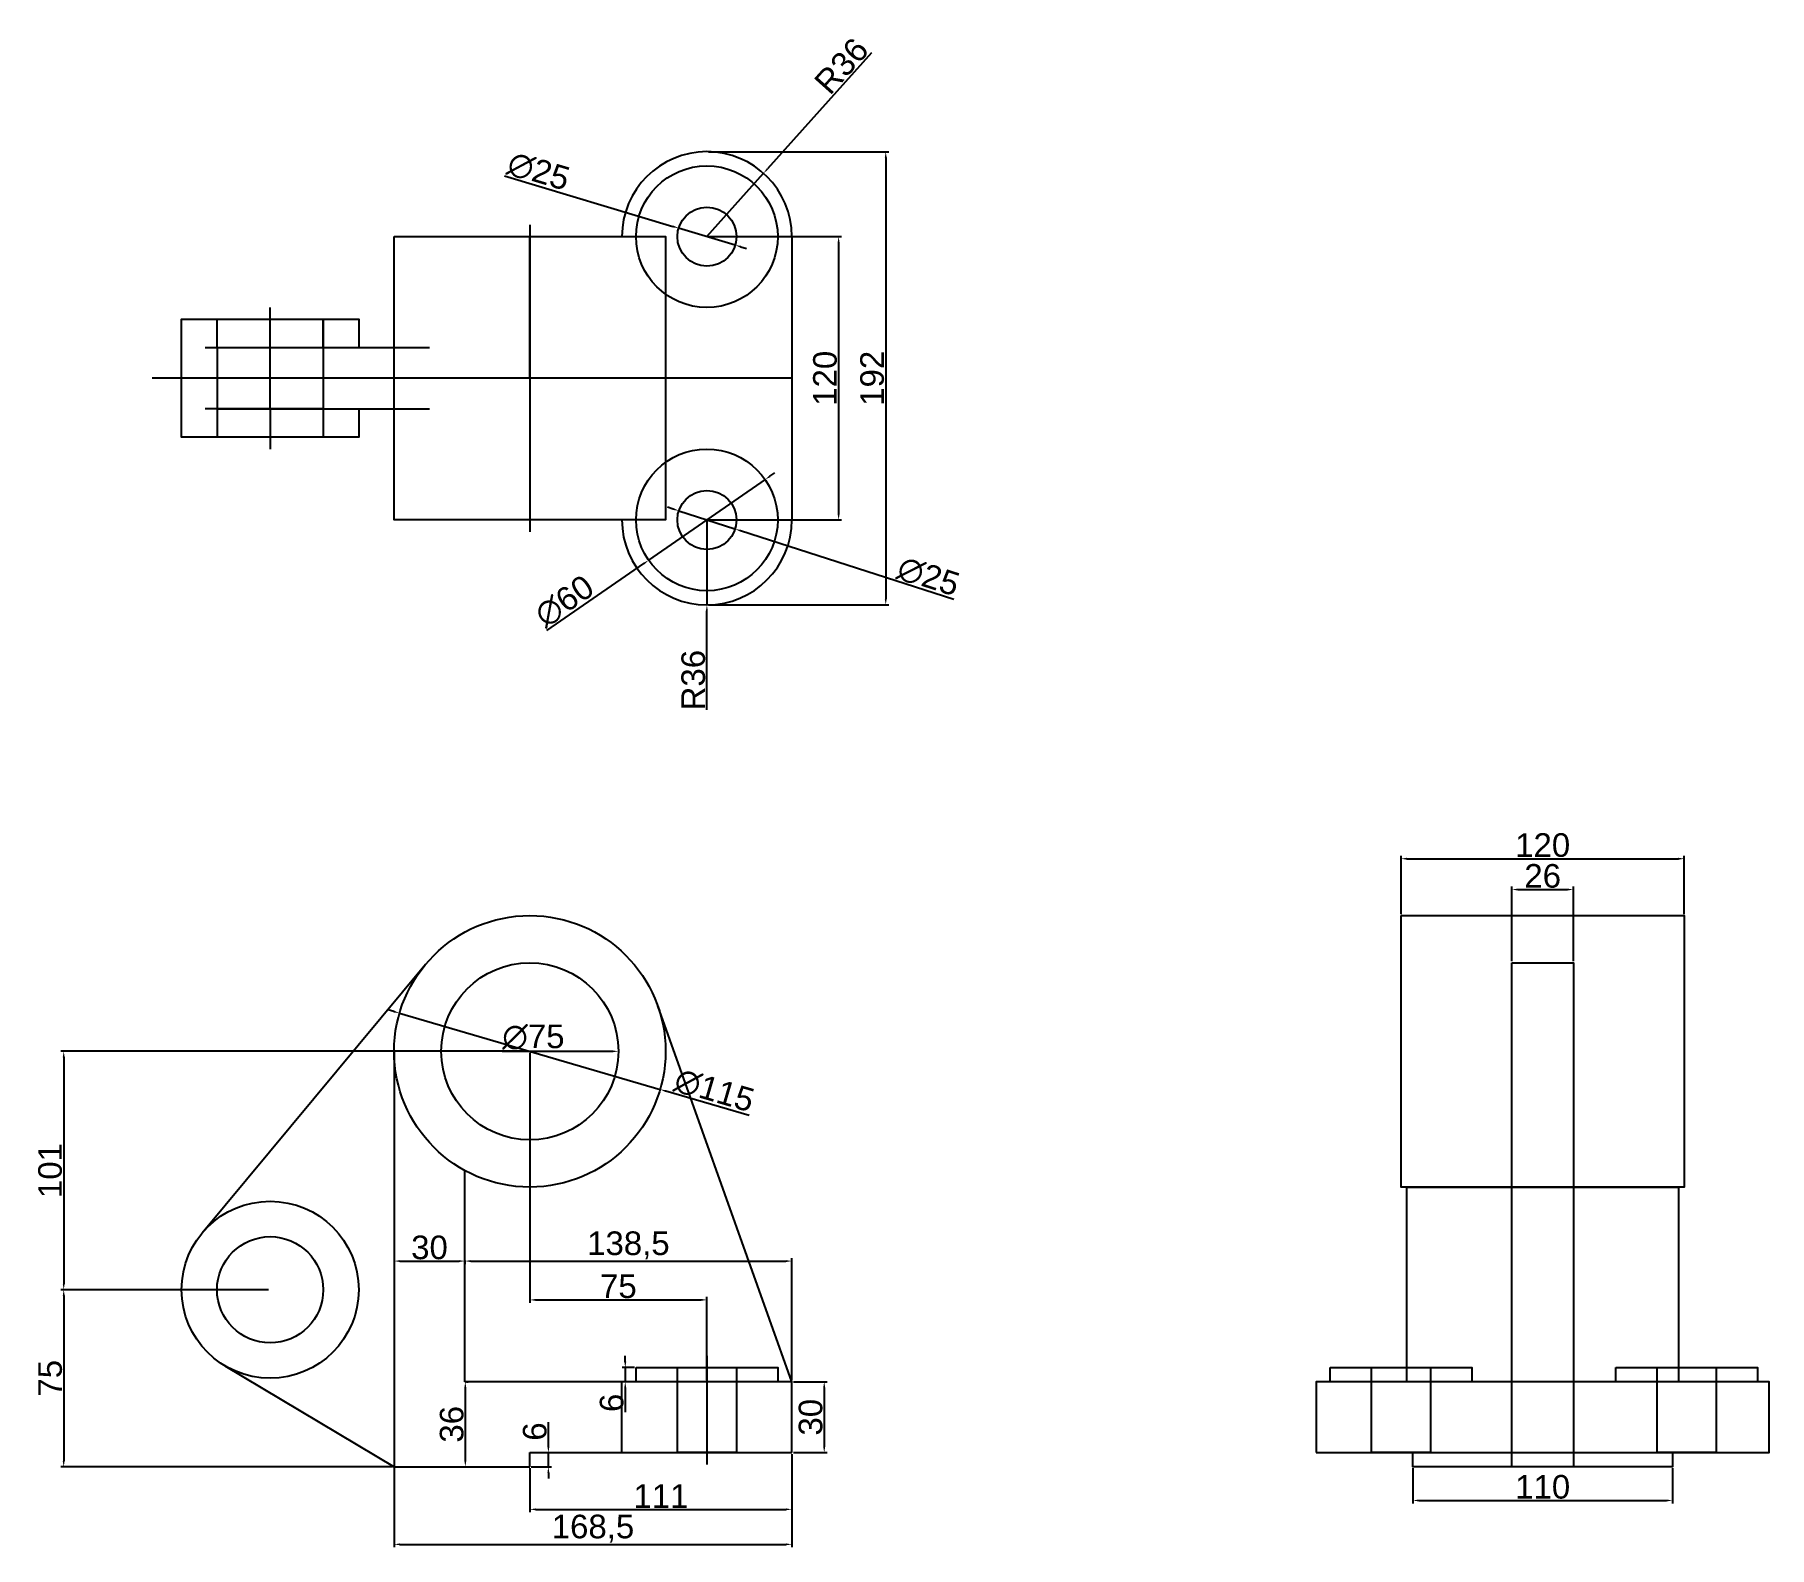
# Model space of a CAD drawing. Header units: millimetres. Extents: x 2769 to 3504, y 1328 to 1969.
import ezdxf

# ---------------------------------------------------------------- set-up
doc = ezdxf.new("R2010")
doc.units = ezdxf.units.MM
doc.styles.get("Standard").update_dxf_attribs({"font": 'arial.ttf'})
doc.dimstyles.new('ISO-25', dxfattribs={"dimtxt": 10, "dimasz": 2.5, "dimexe": 1.25, "dimexo": 0.625, "dimtad": 1, "dimtxsty": 'Standard', "dimcen": 2.5, "dimclrd": 3, "dimclre": 3, "dimclrt": 3, "dimadec": 0, "dimazin": 0, "dimtfac": 1, "dimtmove": 0, "dimatfit": 3, "dimfxl": 1, "dimarcsym": 0})

# ---------------------------------------------------------------- blocks, each defined once
blk = doc.blocks.new('*D2')
at = {"color": 3, "lineweight": -2, "transparency": 16777216}
for p, q in [((2968.07, 1909.27), (3039.45, 1887.88)), ((3065.79, 1879.99), (3041.84, 1887.16)), ((3068.19, 1879.27), (3070.58, 1878.55))]:
    blk.add_line(p, q, dxfattribs=at)
at = {"color": 3, "transparency": 16777216}
for points in [[(3039.57, 1888.28), (3039.33, 1887.48), (3041.84, 1887.16)], [(3068.31, 1879.67), (3068.07, 1878.87), (3065.79, 1879.99)]]:
    blk.add_solid(points, dxfattribs=at)
at = {"layer": 'Defpoints', "color": 0, "transparency": 16777216}
for p in [(3041.84, 1887.16), (3065.79, 1879.99)]:
    blk.add_point(p, dxfattribs=at)
at = {"color": 3, "transparency": 16777216, "insert": (2982.51, 1911.22), "char_height": 10, "attachment_point": 5, "rotation": 343.32078}
blk.add_mtext('∅25', dxfattribs=at)
blk = doc.blocks.new('*D3')
at = {"color": 3, "lineweight": -2, "transparency": 16777216}
for p, q in [((3039.54, 1768.19), (3037.17, 1768.95)), ((3041.92, 1767.42), (3065.71, 1759.73)), ((3158.42, 1729.79), (3068.09, 1758.96))]:
    blk.add_line(p, q, dxfattribs=at)
at = {"color": 3, "transparency": 16777216}
for points in [[(3039.67, 1768.58), (3039.42, 1767.79), (3041.92, 1767.42)], [(3068.22, 1759.36), (3067.96, 1758.57), (3065.71, 1759.73)]]:
    blk.add_solid(points, dxfattribs=at)
at = {"layer": 'Defpoints', "color": 0, "transparency": 16777216}
for p in [(3041.92, 1767.42), (3065.71, 1759.73)]:
    blk.add_point(p, dxfattribs=at)
at = {"color": 3, "transparency": 16777216, "insert": (3147.65, 1739.59), "char_height": 10, "attachment_point": 5, "rotation": 342.09992}
blk.add_mtext('∅25', dxfattribs=at)
blk = doc.blocks.new('*D4')
at = {"color": 3, "lineweight": -2, "transparency": 16777216}
for p, q in [((3078.48, 1780.65), (3029.15, 1746.5)), ((3080.54, 1782.07), (3082.59, 1783.5)), ((2986.05, 1716.66), (3027.1, 1745.08))]:
    blk.add_line(p, q, dxfattribs=at)
at = {"color": 3, "transparency": 16777216}
for points in [[(3080.3, 1782.42), (3080.78, 1781.73), (3078.48, 1780.65)], [(3026.86, 1745.42), (3027.33, 1744.73), (3029.15, 1746.5)]]:
    blk.add_solid(points, dxfattribs=at)
at = {"layer": 'Defpoints', "color": 0, "transparency": 16777216}
for p in [(3078.48, 1780.65), (3029.15, 1746.5)]:
    blk.add_point(p, dxfattribs=at)
at = {"color": 3, "transparency": 16777216, "insert": (2993.49, 1729.12), "char_height": 10, "attachment_point": 5, "rotation": 34.69535}
blk.add_mtext('∅60', dxfattribs=at)
blk = doc.blocks.new('*D5')
at = {"color": 3, "lineweight": -2, "transparency": 16777216}
for p, q in [((3123.48, 1961.43), (3079.49, 1912.27)), ((3053.82, 1883.57), (3077.82, 1910.4))]:
    blk.add_line(p, q, dxfattribs=at)
at = {"color": 3, "transparency": 16777216}
blk.add_solid([(3079.18, 1912.54), (3079.8, 1911.99), (3077.82, 1910.4)], dxfattribs=at)
at = {"layer": 'Defpoints', "color": 0, "transparency": 16777216}
for p in [(3077.82, 1910.4), (3053.82, 1883.57)]:
    blk.add_point(p, dxfattribs=at)
at = {"color": 3, "transparency": 16777216, "insert": (3110.82, 1955.88), "char_height": 10, "attachment_point": 5, "rotation": 48.17833}
blk.add_mtext('R36', dxfattribs=at)
blk = doc.blocks.new('*D6')
at = {"color": 3, "lineweight": -2, "transparency": 16777216}
for p, q in [((3053.82, 1763.57), (3053.82, 1727.57)), ((3053.82, 1683.12), (3053.82, 1725.07))]:
    blk.add_line(p, q, dxfattribs=at)
at = {"color": 3, "transparency": 16777216}
blk.add_solid([(3053.4, 1725.07), (3054.23, 1725.07), (3053.82, 1727.57)], dxfattribs=at)
at = {"layer": 'Defpoints', "color": 0, "transparency": 16777216}
for p in [(3053.82, 1763.57), (3053.82, 1727.57)]:
    blk.add_point(p, dxfattribs=at)
at = {"color": 3, "transparency": 16777216, "insert": (3048.08, 1695.69), "char_height": 10, "attachment_point": 5, "rotation": 90}
blk.add_mtext('R36', dxfattribs=at)
blk = doc.blocks.new('*D7')
at = {"color": 3, "lineweight": -2, "transparency": 16777216}
for p, q in [((3054.44, 1883.57), (3110.86, 1883.57)), ((3109.61, 1881.07), (3109.61, 1766.07)), ((3054.44, 1763.57), (3110.86, 1763.57))]:
    blk.add_line(p, q, dxfattribs=at)
at = {"color": 3, "transparency": 16777216}
for points in [[(3109.2, 1881.07), (3110.03, 1881.07), (3109.61, 1883.57)], [(3109.2, 1766.07), (3110.03, 1766.07), (3109.61, 1763.57)]]:
    blk.add_solid(points, dxfattribs=at)
at = {"layer": 'Defpoints', "color": 0, "transparency": 16777216}
for p in [(3053.82, 1883.57), (3053.82, 1763.57), (3109.61, 1763.57)]:
    blk.add_point(p, dxfattribs=at)
at = {"color": 3, "transparency": 16777216, "insert": (3103.88, 1823.57), "char_height": 10, "attachment_point": 5, "rotation": 90}
blk.add_mtext('120', dxfattribs=at)
blk = doc.blocks.new('*D8')
at = {"color": 3, "lineweight": -2, "transparency": 16777216}
for p, q in [((3054.44, 1919.57), (3130.83, 1919.57)), ((3129.58, 1917.07), (3129.58, 1730.07)), ((3054.44, 1727.57), (3130.83, 1727.57))]:
    blk.add_line(p, q, dxfattribs=at)
at = {"color": 3, "transparency": 16777216}
for points in [[(3129.17, 1917.07), (3130, 1917.07), (3129.58, 1919.57)], [(3129.17, 1730.07), (3130, 1730.07), (3129.58, 1727.57)]]:
    blk.add_solid(points, dxfattribs=at)
at = {"layer": 'Defpoints', "color": 0, "transparency": 16777216}
for p in [(3053.82, 1919.57), (3053.82, 1727.57), (3129.58, 1727.57)]:
    blk.add_point(p, dxfattribs=at)
at = {"color": 3, "transparency": 16777216, "insert": (3123.85, 1823.57), "char_height": 10, "attachment_point": 5, "rotation": 90}
blk.add_mtext('192', dxfattribs=at)
blk = doc.blocks.new('*D9')
at = {"color": 3, "lineweight": -2, "transparency": 16777216}
blk.add_line((2967.08, 1538.45), (3013.82, 1538.45), dxfattribs=at)
at = {"color": 3, "transparency": 16777216}
blk.add_solid([(3013.82, 1538.87), (3013.82, 1538.04), (3016.32, 1538.45)], dxfattribs=at)
at = {"layer": 'Defpoints', "color": 0, "transparency": 16777216}
for p in [(2941.32, 1538.45), (3016.32, 1538.45)]:
    blk.add_point(p, dxfattribs=at)
at = {"color": 3, "transparency": 16777216, "insert": (2980.34, 1544.47), "char_height": 10, "attachment_point": 5}
blk.add_mtext('∅75', dxfattribs=at)
blk = doc.blocks.new('*D11')
at = {"color": 3, "lineweight": -2, "transparency": 16777216}
for p, q in [((2921.24, 1555.31), (2918.84, 1556.02)), ((2923.64, 1554.61), (3034, 1522.3)), ((3071.72, 1511.25), (3036.4, 1521.59))]:
    blk.add_line(p, q, dxfattribs=at)
at = {"color": 3, "transparency": 16777216}
for points in [[(2921.35, 1555.71), (2921.12, 1554.91), (2923.64, 1554.61)], [(3036.52, 1521.99), (3036.28, 1521.19), (3034, 1522.3)]]:
    blk.add_solid(points, dxfattribs=at)
at = {"layer": 'Defpoints', "color": 0, "transparency": 16777216}
for p in [(2923.64, 1554.61), (3034, 1522.3)]:
    blk.add_point(p, dxfattribs=at)
at = {"color": 3, "transparency": 16777216, "insert": (3056.95, 1521.84), "char_height": 10, "attachment_point": 5, "rotation": 343.68017}
blk.add_mtext('∅115', dxfattribs=at)
blk = doc.blocks.new('*D12')
at = {"color": 3, "lineweight": -2, "transparency": 16777216}
for p, q in [((2978.19, 1538.45), (2780.13, 1538.45)), ((2781.38, 1535.95), (2781.38, 1439.95)), ((2868.19, 1437.45), (2780.13, 1437.45))]:
    blk.add_line(p, q, dxfattribs=at)
at = {"color": 3, "transparency": 16777216}
for points in [[(2780.96, 1535.95), (2781.8, 1535.95), (2781.38, 1538.45)], [(2780.96, 1439.95), (2781.8, 1439.95), (2781.38, 1437.45)]]:
    blk.add_solid(points, dxfattribs=at)
at = {"layer": 'Defpoints', "color": 0, "transparency": 16777216}
for p in [(2978.82, 1538.45), (2781.38, 1437.45), (2868.82, 1437.45)]:
    blk.add_point(p, dxfattribs=at)
at = {"color": 3, "transparency": 16777216, "insert": (2775.65, 1487.95), "char_height": 10, "attachment_point": 5, "rotation": 90}
blk.add_mtext('101', dxfattribs=at)
blk = doc.blocks.new('*D13')
at = {"color": 3, "lineweight": -2, "transparency": 16777216}
for p, q in [((2868.19, 1437.45), (2780.13, 1437.45)), ((2781.38, 1434.95), (2781.38, 1364.95)), ((2920.69, 1362.45), (2780.13, 1362.45))]:
    blk.add_line(p, q, dxfattribs=at)
at = {"color": 3, "transparency": 16777216}
for points in [[(2780.96, 1434.95), (2781.8, 1434.95), (2781.38, 1437.45)], [(2780.96, 1364.95), (2781.8, 1364.95), (2781.38, 1362.45)]]:
    blk.add_solid(points, dxfattribs=at)
at = {"layer": 'Defpoints', "color": 0, "transparency": 16777216}
for p in [(2868.82, 1437.45), (2781.38, 1362.45), (2921.32, 1362.45)]:
    blk.add_point(p, dxfattribs=at)
at = {"color": 3, "transparency": 16777216, "insert": (2775.67, 1399.95), "char_height": 10, "attachment_point": 5, "rotation": 90}
blk.add_mtext('75', dxfattribs=at)
blk = doc.blocks.new('*D14')
at = {"color": 3, "lineweight": -2, "transparency": 16777216}
for p, q in [((2921.32, 1449.83), (2921.32, 1448.34)), ((2923.82, 1449.59), (2948.82, 1449.59)), ((2951.32, 1449.83), (2951.32, 1448.34))]:
    blk.add_line(p, q, dxfattribs=at)
at = {"color": 3, "transparency": 16777216}
for points in [[(2923.82, 1450.01), (2923.82, 1449.17), (2921.32, 1449.59)], [(2948.82, 1450.01), (2948.82, 1449.17), (2951.32, 1449.59)]]:
    blk.add_solid(points, dxfattribs=at)
at = {"layer": 'Defpoints', "color": 0, "transparency": 16777216}
for p in [(2921.32, 1450.45), (2951.32, 1450.45), (2951.32, 1449.59)]:
    blk.add_point(p, dxfattribs=at)
at = {"color": 3, "transparency": 16777216, "insert": (2936.32, 1455.32), "char_height": 10, "attachment_point": 5}
blk.add_mtext('30', dxfattribs=at)
blk = doc.blocks.new('*D15')
at = {"color": 3, "lineweight": -2, "transparency": 16777216}
for p, q in [((2951.94, 1398.45), (2952.75, 1398.45)), ((2951.5, 1395.95), (2951.5, 1364.95)), ((2951.94, 1362.45), (2952.75, 1362.45))]:
    blk.add_line(p, q, dxfattribs=at)
at = {"color": 3, "transparency": 16777216}
for points in [[(2951.08, 1395.95), (2951.91, 1395.95), (2951.5, 1398.45)], [(2951.08, 1364.95), (2951.91, 1364.95), (2951.5, 1362.45)]]:
    blk.add_solid(points, dxfattribs=at)
at = {"layer": 'Defpoints', "color": 0, "transparency": 16777216}
for p in [(2951.32, 1398.45), (2951.32, 1362.45), (2951.5, 1362.45)]:
    blk.add_point(p, dxfattribs=at)
at = {"color": 3, "transparency": 16777216, "insert": (2945.76, 1380.45), "char_height": 10, "attachment_point": 5, "rotation": 90}
blk.add_mtext('36', dxfattribs=at)
blk = doc.blocks.new('*D16')
at = {"color": 3, "lineweight": -2, "transparency": 16777216}
for p, q in [((2986.68, 1370.95), (2986.68, 1381.31)), ((2979.44, 1368.45), (2987.93, 1368.45)), ((2986.68, 1362.45), (2986.68, 1368.45)), ((2979.44, 1362.45), (2987.93, 1362.45)), ((2986.68, 1359.95), (2986.68, 1357.45))]:
    blk.add_line(p, q, dxfattribs=at)
at = {"color": 3, "transparency": 16777216}
for points in [[(2986.26, 1370.95), (2987.09, 1370.95), (2986.68, 1368.45)], [(2986.26, 1359.95), (2987.09, 1359.95), (2986.68, 1362.45)]]:
    blk.add_solid(points, dxfattribs=at)
at = {"layer": 'Defpoints', "color": 0, "transparency": 16777216}
for p in [(2978.82, 1368.45), (2986.68, 1368.45), (2978.82, 1362.45)]:
    blk.add_point(p, dxfattribs=at)
at = {"color": 3, "transparency": 16777216, "insert": (2980.95, 1377.38), "char_height": 10, "attachment_point": 5, "rotation": 90}
blk.add_mtext('6', dxfattribs=at)
blk = doc.blocks.new('*D17')
at = {"color": 3, "lineweight": -2, "transparency": 16777216}
for p, q in [((3023.19, 1404.45), (3017.99, 1404.45)), ((3019.24, 1406.95), (3019.24, 1409.45)), ((3019.24, 1404.45), (3019.24, 1398.45)), ((3023.19, 1398.45), (3017.99, 1398.45)), ((3019.24, 1395.95), (3019.24, 1385.6))]:
    blk.add_line(p, q, dxfattribs=at)
at = {"color": 3, "transparency": 16777216}
for points in [[(3018.82, 1406.95), (3019.66, 1406.95), (3019.24, 1404.45)], [(3018.82, 1395.95), (3019.66, 1395.95), (3019.24, 1398.45)]]:
    blk.add_solid(points, dxfattribs=at)
at = {"layer": 'Defpoints', "color": 0, "transparency": 16777216}
for p in [(3023.82, 1404.45), (3019.24, 1398.45), (3023.82, 1398.45)]:
    blk.add_point(p, dxfattribs=at)
at = {"color": 3, "transparency": 16777216, "insert": (3013.51, 1389.53), "char_height": 10, "attachment_point": 5, "rotation": 90}
blk.add_mtext('6', dxfattribs=at)
blk = doc.blocks.new('*D18')
at = {"color": 3, "lineweight": -2, "transparency": 16777216}
for p, q in [((3090.44, 1398.45), (3104.77, 1398.45)), ((3103.52, 1395.95), (3103.52, 1370.95)), ((3090.44, 1368.45), (3104.77, 1368.45))]:
    blk.add_line(p, q, dxfattribs=at)
at = {"color": 3, "transparency": 16777216}
for points in [[(3103.1, 1395.95), (3103.94, 1395.95), (3103.52, 1398.45)], [(3103.1, 1370.95), (3103.94, 1370.95), (3103.52, 1368.45)]]:
    blk.add_solid(points, dxfattribs=at)
at = {"layer": 'Defpoints', "color": 0, "transparency": 16777216}
for p in [(3089.82, 1398.45), (3089.82, 1368.45), (3103.52, 1368.45)]:
    blk.add_point(p, dxfattribs=at)
at = {"color": 3, "transparency": 16777216, "insert": (3097.78, 1383.45), "char_height": 10, "attachment_point": 5, "rotation": 90}
blk.add_mtext('30', dxfattribs=at)
blk = doc.blocks.new('*D19')
at = {"color": 3, "lineweight": -2, "transparency": 16777216}
for p, q in [((3089.82, 1367.83), (3089.82, 1343.16)), ((2978.82, 1361.83), (2978.82, 1343.16)), ((2981.32, 1344.41), (3087.32, 1344.41))]:
    blk.add_line(p, q, dxfattribs=at)
at = {"color": 3, "transparency": 16777216}
for points in [[(2981.32, 1344.83), (2981.32, 1343.99), (2978.82, 1344.41)], [(3087.32, 1344.83), (3087.32, 1343.99), (3089.82, 1344.41)]]:
    blk.add_solid(points, dxfattribs=at)
at = {"layer": 'Defpoints', "color": 0, "transparency": 16777216}
for p in [(3089.82, 1368.45), (2978.82, 1362.45), (3089.82, 1344.41)]:
    blk.add_point(p, dxfattribs=at)
at = {"color": 3, "transparency": 16777216, "insert": (3034.32, 1350.05), "char_height": 10, "attachment_point": 5}
blk.add_mtext('111', dxfattribs=at)
blk = doc.blocks.new('*D20')
at = {"color": 3, "lineweight": -2, "transparency": 16777216}
for p, q in [((3089.82, 1367.83), (3089.82, 1328.34)), ((2921.32, 1361.99), (2921.32, 1328.34)), ((2923.82, 1329.59), (3087.32, 1329.59))]:
    blk.add_line(p, q, dxfattribs=at)
at = {"color": 3, "transparency": 16777216}
for points in [[(2923.82, 1330), (2923.82, 1329.17), (2921.32, 1329.59)], [(3087.32, 1330), (3087.32, 1329.17), (3089.82, 1329.59)]]:
    blk.add_solid(points, dxfattribs=at)
at = {"layer": 'Defpoints', "color": 0, "transparency": 16777216}
for p in [(3089.82, 1368.45), (2921.32, 1362.61), (3089.82, 1329.59)]:
    blk.add_point(p, dxfattribs=at)
at = {"color": 3, "transparency": 16777216, "insert": (3005.57, 1336.22), "char_height": 10, "attachment_point": 5}
blk.add_mtext('168,5', dxfattribs=at)
blk = doc.blocks.new('*D22')
at = {"color": 3, "lineweight": -2, "transparency": 16777216}
for p, q in [((2951.32, 1450.21), (2951.32, 1450.84)), ((2953.82, 1449.59), (3087.32, 1449.59)), ((3089.82, 1399.08), (3089.82, 1450.84))]:
    blk.add_line(p, q, dxfattribs=at)
at = {"color": 3, "transparency": 16777216}
for points in [[(2953.82, 1450.01), (2953.82, 1449.17), (2951.32, 1449.59)], [(3087.32, 1450.01), (3087.32, 1449.17), (3089.82, 1449.59)]]:
    blk.add_solid(points, dxfattribs=at)
at = {"layer": 'Defpoints', "color": 0, "transparency": 16777216}
for p in [(2951.32, 1449.59), (3089.82, 1449.59), (3089.82, 1398.45)]:
    blk.add_point(p, dxfattribs=at)
at = {"color": 3, "transparency": 16777216, "insert": (3020.57, 1456.22), "char_height": 10, "attachment_point": 5}
blk.add_mtext('138,5', dxfattribs=at)
blk = doc.blocks.new('*D23')
at = {"color": 3, "lineweight": -2, "transparency": 16777216}
for p, q in [((2978.82, 1537.83), (2978.82, 1431.9)), ((2981.32, 1433.15), (3051.32, 1433.15)), ((3053.82, 1399.08), (3053.82, 1434.4))]:
    blk.add_line(p, q, dxfattribs=at)
at = {"color": 3, "transparency": 16777216}
for points in [[(2981.32, 1433.57), (2981.32, 1432.73), (2978.82, 1433.15)], [(3051.32, 1433.57), (3051.32, 1432.73), (3053.82, 1433.15)]]:
    blk.add_solid(points, dxfattribs=at)
at = {"layer": 'Defpoints', "color": 0, "transparency": 16777216}
for p in [(2978.82, 1538.45), (3053.82, 1433.15), (3053.82, 1398.45)]:
    blk.add_point(p, dxfattribs=at)
at = {"color": 3, "transparency": 16777216, "insert": (3016.32, 1438.86), "char_height": 10, "attachment_point": 5}
blk.add_mtext('75', dxfattribs=at)
blk = doc.blocks.new('*D24')
at = {"color": 3, "lineweight": -2, "transparency": 16777216}
for p, q in [((3347.85, 1596.58), (3347.85, 1621.29)), ((3350.35, 1620.04), (3465.35, 1620.04)), ((3467.85, 1596.58), (3467.85, 1621.29))]:
    blk.add_line(p, q, dxfattribs=at)
at = {"color": 3, "transparency": 16777216}
for points in [[(3350.35, 1620.46), (3350.35, 1619.62), (3347.85, 1620.04)], [(3465.35, 1620.46), (3465.35, 1619.62), (3467.85, 1620.04)]]:
    blk.add_solid(points, dxfattribs=at)
at = {"layer": 'Defpoints', "color": 0, "transparency": 16777216}
for p in [(3467.85, 1620.04), (3347.85, 1595.95), (3467.85, 1595.95)]:
    blk.add_point(p, dxfattribs=at)
at = {"color": 3, "transparency": 16777216, "insert": (3407.85, 1625.77), "char_height": 10, "attachment_point": 5}
blk.add_mtext('120', dxfattribs=at)
blk = doc.blocks.new('*D25')
at = {"color": 3, "lineweight": -2, "transparency": 16777216}
for p, q in [((3394.85, 1576.58), (3394.85, 1608.23)), ((3397.35, 1606.98), (3418.35, 1606.98)), ((3420.85, 1576.58), (3420.85, 1608.23))]:
    blk.add_line(p, q, dxfattribs=at)
at = {"color": 3, "transparency": 16777216}
for points in [[(3397.35, 1607.4), (3397.35, 1606.57), (3394.85, 1606.98)], [(3418.35, 1607.4), (3418.35, 1606.57), (3420.85, 1606.98)]]:
    blk.add_solid(points, dxfattribs=at)
at = {"layer": 'Defpoints', "color": 0, "transparency": 16777216}
for p in [(3420.85, 1606.98), (3394.85, 1575.95), (3420.85, 1575.95)]:
    blk.add_point(p, dxfattribs=at)
at = {"color": 3, "transparency": 16777216, "insert": (3407.85, 1612.72), "char_height": 10, "attachment_point": 5}
blk.add_mtext('26', dxfattribs=at)
blk = doc.blocks.new('*D26')
at = {"color": 3, "lineweight": -2, "transparency": 16777216}
for p, q in [((3352.85, 1361.83), (3352.85, 1346.92)), ((3462.85, 1361.83), (3462.85, 1346.92)), ((3355.35, 1348.17), (3460.35, 1348.17))]:
    blk.add_line(p, q, dxfattribs=at)
at = {"color": 3, "transparency": 16777216}
for points in [[(3355.35, 1348.59), (3355.35, 1347.76), (3352.85, 1348.17)], [(3460.35, 1348.59), (3460.35, 1347.76), (3462.85, 1348.17)]]:
    blk.add_solid(points, dxfattribs=at)
at = {"layer": 'Defpoints', "color": 0, "transparency": 16777216}
for p in [(3352.85, 1362.45), (3462.85, 1362.45), (3462.85, 1348.17)]:
    blk.add_point(p, dxfattribs=at)
at = {"color": 3, "transparency": 16777216, "insert": (3407.85, 1353.9), "char_height": 10, "attachment_point": 5}
blk.add_mtext('110', dxfattribs=at)

msp = doc.modelspace()

# ---------------------------------------------------------------- linework, layer by layer
for p, q in [((2978.818, 1888.575), (2978.818, 1758.575)), ((2978.818, 1823.575), (2978.818, 1883.575)), ((3089.818, 1883.575), (3089.818, 1763.575)), ((2868.818, 1810.575), (2868.818, 1853.575)), ((2846.318, 1836.575), (2846.318, 1848.575)), ((2891.318, 1836.575), (2891.318, 1848.575)), ((2891.318, 1848.575), (2891.318, 1798.575)), ((2841.318, 1836.575), (2891.318, 1836.575)), ((2846.318, 1836.575), (2846.318, 1810.575)), ((2891.318, 1836.575), (2936.318, 1836.575)), ((2891.318, 1836.575), (2891.318, 1810.575)), ((3089.818, 1823.575), (2818.818, 1823.575)), ((2891.318, 1810.575), (2841.318, 1810.575)), ((2846.318, 1810.575), (2846.318, 1798.575)), ((2846.318, 1810.575), (2891.318, 1810.575)), ((2868.818, 1810.575), (2868.818, 1793.575)), ((2891.318, 1810.575), (2936.318, 1810.575)), ((2934.607, 1575.219), (2839.985, 1461.432)), ((3089.818, 1398.455), (3032.975, 1557.777)), ((2921.318, 1538.455), (2921.318, 1362.455)), ((2951.318, 1398.455), (2951.318, 1487.957)), ((2849.601, 1405.253), (2921.318, 1362.455)), ((3053.818, 1409.455), (3053.818, 1363.455)), ((3089.818, 1398.455), (2951.318, 1398.455)), ((3017.818, 1368.455), (3017.818, 1398.455)), ((3089.818, 1368.455), (3089.818, 1398.455)), ((2978.818, 1362.455), (2978.818, 1368.455)), ((2978.818, 1368.455), (3089.818, 1368.455)), ((3017.818, 1368.455), (3089.818, 1368.455)), ((2921.318, 1362.455), (2978.818, 1362.455))]:
    msp.add_line(p, q)
for points in [[(2921.318, 1883.575), (3036.318, 1883.575), (3036.318, 1763.575), (2921.318, 1763.575)], [(3347.848, 1595.955), (3467.848, 1595.955), (3467.848, 1480.955), (3347.848, 1480.955)], [(3394.848, 1575.955), (3420.848, 1575.955), (3420.848, 1362.455), (3394.848, 1362.455)], [(3350.348, 1480.955), (3465.348, 1480.955), (3465.348, 1398.455), (3350.348, 1398.455)], [(3023.818, 1404.455), (3083.818, 1404.455), (3083.818, 1398.455), (3023.818, 1398.455)], [(3041.318, 1404.455), (3066.318, 1404.455), (3066.318, 1368.455), (3041.318, 1368.455)], [(3317.848, 1404.455), (3377.848, 1404.455), (3377.848, 1398.455), (3317.848, 1398.455)], [(3335.348, 1404.455), (3360.348, 1404.455), (3360.348, 1368.455), (3335.348, 1368.455)], [(3438.848, 1404.455), (3498.848, 1404.455), (3498.848, 1398.455), (3438.848, 1398.455)], [(3456.348, 1404.455), (3481.348, 1404.455), (3481.348, 1368.455), (3456.348, 1368.455)], [(3311.848, 1368.455), (3503.848, 1368.455), (3503.848, 1398.455), (3311.848, 1398.455)], [(3352.848, 1368.455), (3462.848, 1368.455), (3462.848, 1362.455), (3352.848, 1362.455)]]:
    msp.add_lwpolyline(points, close=True)
msp.add_lwpolyline([(2906.318, 1810.575), (2906.318, 1798.575), (2831.318, 1798.575), (2831.318, 1848.575), (2906.318, 1848.575), (2906.318, 1836.575)])
for centre, radius in [((3053.818, 1883.575), 30), ((3053.818, 1883.575), 12.5), ((3053.818, 1763.575), 30), ((3053.818, 1763.575), 12.5), ((2978.818, 1538.455), 57.5), ((2978.818, 1538.455), 37.5), ((2868.818, 1437.455), 37.5), ((2868.818, 1437.455), 22.5)]:
    msp.add_circle(centre, radius)
for centre, start, end in [((3053.818, 1883.575), 0, 180), ((3053.818, 1763.575), 180, 0)]:
    msp.add_arc(centre, 36, start, end)

# ---------------------------------------------------------------- dimensions: what is measured, and where the dimension line sits
at = {"color": 114, "true_color": 0x139b48}
for center, mpoint, picture, middle in [((3053.818, 1883.575), (3077.824, 1910.403), '*D5', (3115.096, 1952.059)), ((3053.818, 1763.575), (3053.818, 1727.575), '*D6', (3053.818, 1695.69))]:
    dim = msp.add_radius_dim(center=center, mpoint=mpoint, dimstyle='ISO-25', dxfattribs=at)
    dim.commit()
    dim.dimension.update_dxf_attribs({"geometry": picture, "text_midpoint": middle, "dimtype": 164})
for p1, p2, picture, middle in [((3065.792, 1879.987), (3041.844, 1887.163), '*D2', (2980.78, 1905.459)), ((3078.484, 1780.651), (3029.153, 1746.499), '*D4', (2996.907, 1724.175)), ((3041.923, 1767.417), (3065.713, 1759.733), '*D3', (3145.798, 1733.866)), ((2941.318, 1538.455), (3016.318, 1538.455), '*D9', (2980.344, 1538.455))]:
    dim = msp.add_diameter_dim_2p(p1=p1, p2=p2, dimstyle='ISO-25', dxfattribs=at)
    dim.commit()
    dim.dimension.update_dxf_attribs({"geometry": picture, "text_midpoint": middle, "dimtype": 163})
for base, p1, p2, picture, middle in [((3129.582, 1727.575), (3053.818, 1919.575), (3053.818, 1727.575), '*D8', (3123.851, 1823.575)), ((3109.613, 1763.575), (3053.818, 1883.575), (3053.818, 1763.575), '*D7', (3103.883, 1823.575)), ((2781.379, 1437.455), (2978.818, 1538.455), (2868.818, 1437.455), '*D12', (2775.648, 1487.955)), ((2781.379, 1362.455), (2868.818, 1437.455), (2921.318, 1362.455), '*D13', (2775.669, 1399.955)), ((3019.239, 1398.455), (3023.818, 1404.455), (3023.818, 1398.455), '*D17', (3013.508, 1389.528)), ((2951.497, 1362.455), (2951.318, 1398.455), (2951.318, 1362.455), '*D15', (2945.763, 1380.455)), ((3103.519, 1368.455), (3089.818, 1398.455), (3089.818, 1368.455), '*D18', (3097.785, 1383.455)), ((2986.677, 1368.455), (2978.818, 1362.455), (2978.818, 1368.455), '*D16', (2980.946, 1377.381))]:
    dim = msp.add_linear_dim(base=base, p1=p1, p2=p2, angle=90, dimstyle='ISO-25', dxfattribs=at)
    dim.commit()
    dim.dimension.update_dxf_attribs({"geometry": picture, "text_midpoint": middle})
for base, p1, p2, picture, middle in [((3467.848, 1620.041), (3347.848, 1595.955), (3467.848, 1595.955), '*D24', (3407.848, 1625.772)), ((3420.848, 1606.984), (3394.848, 1575.955), (3420.848, 1575.955), '*D25', (3407.848, 1612.715)), ((3053.818, 1433.152), (2978.818, 1538.455), (3053.818, 1398.455), '*D23', (3016.318, 1438.862)), ((3089.818, 1449.589), (2951.318, 1449.589), (3089.818, 1398.455), '*D22', (3020.568, 1456.224)), ((2951.318, 1449.589), (2921.318, 1450.455), (2951.318, 1450.455), '*D14', (2936.318, 1455.323)), ((3089.818, 1329.587), (2921.318, 1362.614), (3089.818, 1368.455), '*D20', (3005.568, 1336.222)), ((3089.818, 1344.409), (2978.818, 1362.455), (3089.818, 1368.455), '*D19', (3034.318, 1350.054)), ((3462.848, 1348.172), (3352.848, 1362.455), (3462.848, 1362.455), '*D26', (3407.848, 1353.902))]:
    dim = msp.add_linear_dim(base=base, p1=p1, p2=p2, dimstyle='ISO-25', dxfattribs=at)
    dim.commit()
    dim.dimension.update_dxf_attribs({"geometry": picture, "text_midpoint": middle})
dim = msp.add_diameter_dim_2p(p1=(2923.635, 1554.612), p2=(3034.001, 1522.297), dimstyle='ISO-25', dxfattribs=at)
dim.commit()
dim.dimension.update_dxf_attribs({"geometry": '*D11', "text_midpoint": (3056.947, 1521.841)})

doc.saveas('drawing.dxf')
